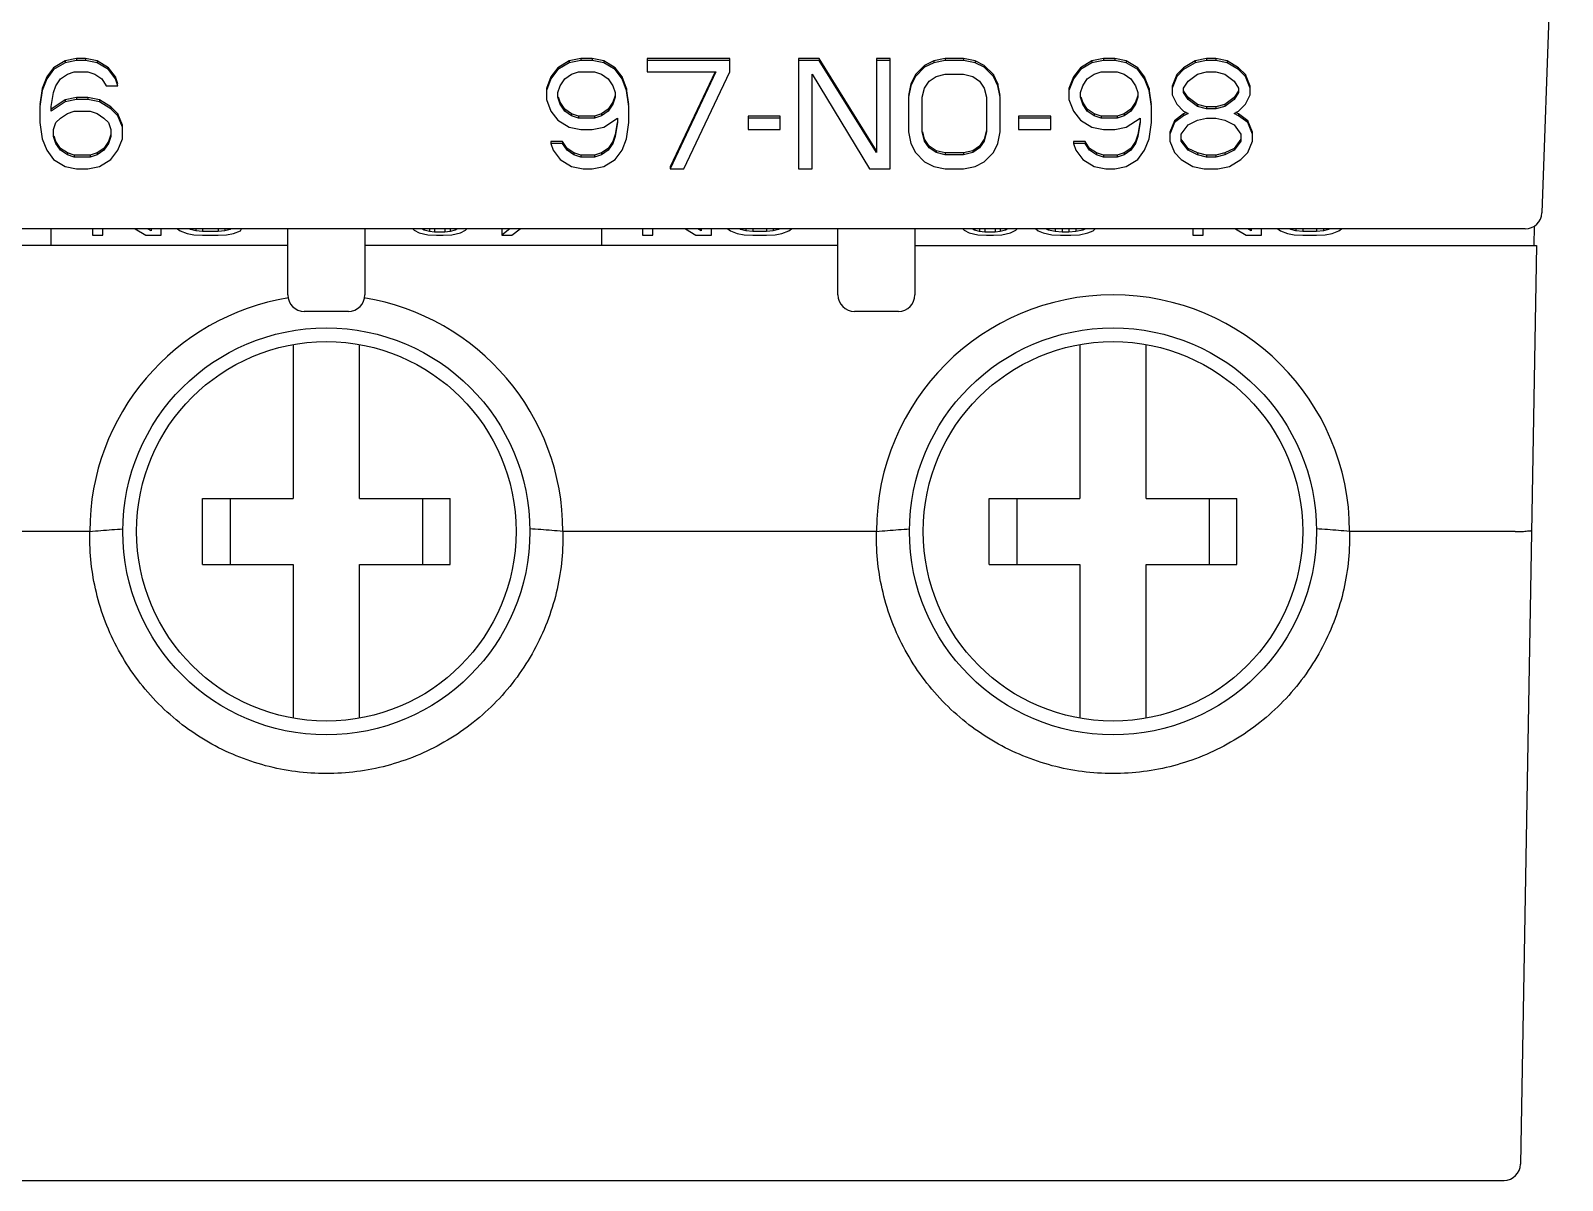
# Model space of a CAD drawing. Header units: millimetres. Extents: x -104279 to -34270, y 22549 to 46153.
# Drawn here: x -103002.7 to -102974.85, y 45097.47 to 45118.37 of the extents above; entities that cross this region are included whole.
import ezdxf
from ezdxf.enums import TextEntityAlignment as Align

# ---------------------------------------------------------------- set-up
doc = ezdxf.new("R2010")
doc.units = ezdxf.units.MM
doc.header["$LTSCALE"] = 3
doc.styles.add('WD_IEC', font='isocp2.shx')

# ---------------------------------------------------------------- blocks, each defined once
blk = doc.blocks.new('*U655')
at = {"color": 7, "linetype": 'Continuous'}
for p, q in [((44.969, -64.849), (44.595, -75.56)), ((17.542, -72.919), (17.417, -73.087)), ((17.75, -72.793), (17.542, -72.919)), ((17.75, -72.828), (17.542, -72.954)), ((17.542, -72.919), (17.542, -72.954)), ((17.958, -72.751), (17.75, -72.793)), ((17.958, -72.786), (17.75, -72.828)), ((17.75, -72.793), (17.75, -72.828)), ((18.125, -72.751), (17.958, -72.751)), ((17.958, -72.751), (17.958, -72.786)), ((18.125, -72.786), (17.958, -72.786)), ((18.333, -72.793), (18.125, -72.751)), ((18.125, -72.751), (18.125, -72.786)), ((18.333, -72.828), (18.125, -72.786)), ((18.542, -72.919), (18.333, -72.793)), ((18.333, -72.793), (18.333, -72.828)), ((18.542, -72.954), (18.333, -72.828)), ((18.667, -73.087), (18.542, -72.919)), ((18.542, -72.919), (18.542, -72.954)), ((26.708, -72.919), (26.583, -73.087)), ((26.917, -72.793), (26.708, -72.919)), ((26.917, -72.828), (26.708, -72.954)), ((26.708, -72.919), (26.708, -72.954)), ((27.125, -72.751), (26.917, -72.793)), ((27.125, -72.786), (26.917, -72.828)), ((26.917, -72.793), (26.917, -72.828)), ((27.333, -72.751), (27.125, -72.751)), ((27.125, -72.751), (27.125, -72.786)), ((27.333, -72.786), (27.125, -72.786)), ((27.542, -72.793), (27.333, -72.751)), ((27.333, -72.751), (27.333, -72.786)), ((27.542, -72.828), (27.333, -72.786)), ((27.75, -72.919), (27.542, -72.793)), ((27.542, -72.793), (27.542, -72.828)), ((27.75, -72.954), (27.542, -72.828)), ((27.875, -73.087), (27.75, -72.919)), ((27.75, -72.919), (27.75, -72.954)), ((29.833, -72.751), (28.333, -72.751)), ((28.333, -72.751), (28.333, -72.996)), ((29.833, -72.786), (28.333, -72.786)), ((29.833, -72.996), (29.833, -72.751)), ((31.458, -72.751), (31.083, -72.751)), ((31.083, -72.751), (31.083, -74.756)), ((31.458, -72.786), (31.083, -72.786)), ((32.5, -74.428), (31.458, -72.751)), ((31.458, -72.751), (31.458, -72.786)), ((32.5, -74.462), (31.458, -72.786)), ((32.75, -72.751), (32.5, -72.751)), ((32.5, -72.751), (32.5, -74.462)), ((32.75, -72.786), (32.5, -72.786)), ((32.75, -74.756), (32.75, -72.751)), ((33.375, -72.877), (33.208, -73.045)), ((33.375, -72.912), (33.208, -73.079)), ((33.542, -72.793), (33.375, -72.877)), ((33.542, -72.828), (33.375, -72.912)), ((33.375, -72.877), (33.375, -72.912)), ((33.75, -72.751), (33.542, -72.793)), ((33.75, -72.786), (33.542, -72.828)), ((33.542, -72.793), (33.542, -72.828)), ((34.083, -72.751), (33.75, -72.751)), ((33.75, -72.751), (33.75, -72.786)), ((34.083, -72.786), (33.75, -72.786)), ((34.292, -72.793), (34.083, -72.751)), ((34.083, -72.751), (34.083, -72.786)), ((34.292, -72.828), (34.083, -72.786)), ((34.458, -72.877), (34.292, -72.793)), ((34.292, -72.793), (34.292, -72.828)), ((34.458, -72.912), (34.292, -72.828)), ((34.625, -73.045), (34.458, -72.877)), ((34.458, -72.877), (34.458, -72.912)), ((34.625, -73.079), (34.458, -72.912)), ((36.208, -72.919), (36.083, -73.087)), ((36.417, -72.793), (36.208, -72.919)), ((36.417, -72.828), (36.208, -72.954)), ((36.208, -72.919), (36.208, -72.954)), ((36.625, -72.751), (36.417, -72.793)), ((36.625, -72.786), (36.417, -72.828)), ((36.417, -72.793), (36.417, -72.828)), ((36.833, -72.751), (36.625, -72.751)), ((36.625, -72.751), (36.625, -72.786)), ((36.833, -72.786), (36.625, -72.786)), ((37.042, -72.793), (36.833, -72.751)), ((36.833, -72.751), (36.833, -72.786)), ((37.042, -72.828), (36.833, -72.786)), ((37.25, -72.919), (37.042, -72.793)), ((37.042, -72.793), (37.042, -72.828)), ((37.25, -72.954), (37.042, -72.828)), ((37.375, -73.087), (37.25, -72.919)), ((37.25, -72.919), (37.25, -72.954)), ((38.083, -72.919), (37.958, -73.045)), ((38.292, -72.793), (38.083, -72.919)), ((38.292, -72.828), (38.083, -72.954)), ((38.083, -72.919), (38.083, -72.954)), ((38.5, -72.751), (38.292, -72.793)), ((38.5, -72.786), (38.292, -72.828)), ((38.292, -72.793), (38.292, -72.828)), ((38.667, -72.751), (38.5, -72.751)), ((38.5, -72.751), (38.5, -72.786)), ((38.667, -72.786), (38.5, -72.786)), ((38.875, -72.793), (38.667, -72.751)), ((38.667, -72.751), (38.667, -72.786)), ((38.875, -72.828), (38.667, -72.786)), ((39.083, -72.919), (38.875, -72.793)), ((38.875, -72.793), (38.875, -72.828)), ((39.083, -72.954), (38.875, -72.828)), ((39.208, -73.045), (39.083, -72.919)), ((39.083, -72.919), (39.083, -72.954)), ((17.417, -73.087), (17.333, -73.296)), ((17.417, -73.121), (17.333, -73.331)), ((17.542, -72.954), (17.417, -73.121)), ((17.417, -73.087), (17.417, -73.121)), ((17.583, -73.247), (17.667, -73.121)), ((17.667, -73.121), (17.792, -73.037)), ((17.792, -73.037), (17.917, -72.996)), ((17.917, -72.996), (18.167, -72.996)), ((18.167, -72.996), (18.292, -73.037)), ((18.292, -73.037), (18.417, -73.121)), ((18.417, -73.121), (18.5, -73.247)), ((18.667, -73.121), (18.542, -72.954)), ((18.708, -73.212), (18.667, -73.087)), ((18.667, -73.087), (18.667, -73.121)), ((18.708, -73.247), (18.667, -73.121)), ((26.583, -73.087), (26.5, -73.296)), ((26.583, -73.121), (26.5, -73.331)), ((26.708, -72.954), (26.583, -73.121)), ((26.583, -73.087), (26.583, -73.121)), ((26.75, -73.247), (26.833, -73.121)), ((26.833, -73.121), (26.958, -73.037)), ((26.958, -73.037), (27.083, -72.996)), ((27.083, -72.996), (27.375, -72.996)), ((27.375, -72.996), (27.5, -73.037)), ((27.5, -73.037), (27.625, -73.121)), ((27.625, -73.121), (27.708, -73.247)), ((27.875, -73.121), (27.75, -72.954)), ((27.958, -73.296), (27.875, -73.087)), ((27.875, -73.087), (27.875, -73.121)), ((27.958, -73.331), (27.875, -73.121)), ((28.333, -72.996), (29.583, -72.996)), ((29.567, -72.996), (28.75, -74.721)), ((29.583, -72.996), (28.75, -74.756)), ((29, -74.756), (29.833, -72.996)), ((31.333, -73.037), (32.375, -74.756)), ((31.333, -74.756), (31.333, -73.037)), ((33.125, -73.212), (33.083, -73.422)), ((33.208, -73.045), (33.125, -73.212)), ((33.208, -73.079), (33.125, -73.247)), ((33.125, -73.212), (33.125, -73.247)), ((33.208, -73.045), (33.208, -73.079)), ((33.375, -73.289), (33.458, -73.163)), ((33.458, -73.163), (33.583, -73.079)), ((33.583, -73.079), (33.75, -73.037)), ((33.75, -73.037), (34.083, -73.037)), ((34.083, -73.037), (34.25, -73.079)), ((34.25, -73.079), (34.375, -73.163)), ((34.375, -73.163), (34.458, -73.289)), ((34.708, -73.212), (34.625, -73.045)), ((34.625, -73.045), (34.625, -73.079)), ((34.708, -73.247), (34.625, -73.079)), ((34.75, -73.422), (34.708, -73.212)), ((34.708, -73.212), (34.708, -73.247)), ((36.083, -73.087), (36, -73.296)), ((36.083, -73.121), (36, -73.331)), ((36.208, -72.954), (36.083, -73.121)), ((36.083, -73.087), (36.083, -73.121)), ((36.25, -73.247), (36.333, -73.121)), ((36.333, -73.121), (36.458, -73.037)), ((36.458, -73.037), (36.583, -72.996)), ((36.583, -72.996), (36.875, -72.996)), ((36.875, -72.996), (37, -73.037)), ((37, -73.037), (37.125, -73.121)), ((37.125, -73.121), (37.208, -73.247)), ((37.375, -73.121), (37.25, -72.954)), ((37.458, -73.296), (37.375, -73.087)), ((37.375, -73.087), (37.375, -73.121)), ((37.458, -73.331), (37.375, -73.121)), ((37.958, -73.045), (37.875, -73.254)), ((37.958, -73.079), (37.875, -73.289)), ((38.083, -72.954), (37.958, -73.079)), ((37.958, -73.045), (37.958, -73.079)), ((38.083, -73.289), (38.167, -73.163)), ((38.167, -73.163), (38.333, -73.037)), ((38.333, -73.037), (38.5, -72.996)), ((38.5, -72.996), (38.667, -72.996)), ((38.667, -72.996), (38.833, -73.037)), ((38.833, -73.037), (39, -73.163)), ((39, -73.163), (39.083, -73.289)), ((39.208, -73.079), (39.083, -72.954)), ((39.292, -73.254), (39.208, -73.045)), ((39.208, -73.045), (39.208, -73.079)), ((39.292, -73.289), (39.208, -73.079)), ((17.333, -73.296), (17.292, -73.589)), ((17.333, -73.331), (17.292, -73.624)), ((17.333, -73.296), (17.333, -73.331)), ((17.5, -73.624), (17.542, -73.373)), ((17.75, -73.506), (17.5, -73.673)), ((17.542, -73.373), (17.583, -73.247)), ((17.958, -73.464), (17.75, -73.506)), ((17.958, -73.498), (17.75, -73.54)), ((17.75, -73.506), (17.75, -73.54)), ((18.167, -73.464), (17.958, -73.464)), ((17.958, -73.464), (17.958, -73.498)), ((18.167, -73.498), (17.958, -73.498)), ((18.375, -73.506), (18.167, -73.464)), ((18.167, -73.464), (18.167, -73.498)), ((18.375, -73.54), (18.167, -73.498)), ((18.583, -73.631), (18.375, -73.506)), ((18.375, -73.506), (18.375, -73.54)), ((18.5, -73.247), (18.708, -73.247)), ((26.5, -73.296), (26.5, -73.498)), ((26.5, -73.498), (26.583, -73.708)), ((26.708, -73.373), (26.75, -73.247)), ((26.708, -73.457), (26.708, -73.373)), ((26.75, -73.582), (26.708, -73.457)), ((26.75, -73.548), (26.719, -73.453)), ((27.708, -73.247), (27.75, -73.373)), ((27.75, -73.422), (27.708, -73.548)), ((27.75, -73.457), (27.708, -73.582)), ((27.75, -73.373), (27.75, -73.457)), ((28, -73.589), (27.958, -73.296)), ((27.958, -73.296), (27.958, -73.331)), ((28, -73.624), (27.958, -73.331)), ((33.125, -73.247), (33.083, -73.457)), ((33.083, -73.457), (33.083, -74.085)), ((33.333, -73.457), (33.375, -73.289)), ((33.333, -74.085), (33.333, -73.457)), ((34.458, -73.289), (34.5, -73.457)), ((34.5, -73.457), (34.5, -74.085)), ((34.75, -73.457), (34.708, -73.247)), ((34.75, -74.085), (34.75, -73.457)), ((36, -73.296), (36, -73.498)), ((36, -73.498), (36.083, -73.708)), ((36.208, -73.373), (36.25, -73.247)), ((36.208, -73.457), (36.208, -73.373)), ((36.25, -73.582), (36.208, -73.457)), ((36.25, -73.548), (36.219, -73.453)), ((37.208, -73.247), (37.25, -73.373)), ((37.25, -73.422), (37.208, -73.548)), ((37.25, -73.457), (37.208, -73.582)), ((37.25, -73.373), (37.25, -73.457)), ((37.5, -73.589), (37.458, -73.296)), ((37.458, -73.296), (37.458, -73.331)), ((37.5, -73.624), (37.458, -73.331)), ((37.875, -73.254), (37.875, -73.415)), ((37.875, -73.415), (37.958, -73.582)), ((38.083, -73.373), (38.083, -73.289)), ((38.167, -73.464), (38.083, -73.338)), ((38.167, -73.498), (38.083, -73.373)), ((38.333, -73.589), (38.167, -73.464)), ((38.167, -73.464), (38.167, -73.498)), ((38.333, -73.624), (38.167, -73.498)), ((39, -73.464), (38.833, -73.589)), ((39, -73.498), (38.833, -73.624)), ((39.083, -73.338), (39, -73.464)), ((39.083, -73.373), (39, -73.498)), ((39, -73.464), (39, -73.498)), ((39.083, -73.289), (39.083, -73.373)), ((39.208, -73.582), (39.292, -73.415)), ((39.292, -73.415), (39.292, -73.254)), ((17.292, -73.624), (17.292, -73.918)), ((17.75, -73.54), (17.5, -73.708)), ((17.5, -73.708), (17.5, -73.624)), ((17.667, -73.834), (17.792, -73.75)), ((17.792, -73.75), (17.917, -73.708)), ((17.917, -73.708), (18.208, -73.708)), ((18.208, -73.708), (18.333, -73.75)), ((18.333, -73.75), (18.458, -73.834)), ((18.583, -73.666), (18.375, -73.54)), ((18.708, -73.757), (18.583, -73.631)), ((18.583, -73.631), (18.583, -73.666)), ((18.708, -73.792), (18.583, -73.666)), ((18.792, -73.967), (18.708, -73.757)), ((18.708, -73.757), (18.708, -73.792)), ((26.583, -73.708), (26.708, -73.876)), ((26.833, -73.673), (26.75, -73.548)), ((26.75, -73.548), (26.75, -73.582)), ((26.833, -73.708), (26.75, -73.582)), ((26.958, -73.757), (26.833, -73.673)), ((26.833, -73.673), (26.833, -73.708)), ((26.958, -73.792), (26.833, -73.708)), ((27.083, -73.799), (26.958, -73.757)), ((26.958, -73.757), (26.958, -73.792)), ((27.5, -73.757), (27.375, -73.799)), ((27.625, -73.673), (27.5, -73.757)), ((27.625, -73.708), (27.5, -73.792)), ((27.5, -73.757), (27.5, -73.792)), ((27.708, -73.548), (27.625, -73.673)), ((27.708, -73.582), (27.625, -73.708)), ((27.625, -73.673), (27.625, -73.708)), ((27.708, -73.548), (27.708, -73.582)), ((28, -73.918), (28, -73.624)), ((36.083, -73.708), (36.208, -73.876)), ((36.333, -73.673), (36.25, -73.548)), ((36.25, -73.548), (36.25, -73.582)), ((36.333, -73.708), (36.25, -73.582)), ((36.458, -73.757), (36.333, -73.673)), ((36.333, -73.673), (36.333, -73.708)), ((36.458, -73.792), (36.333, -73.708)), ((36.583, -73.799), (36.458, -73.757)), ((36.458, -73.757), (36.458, -73.792)), ((37, -73.757), (36.875, -73.799)), ((37.125, -73.673), (37, -73.757)), ((37.125, -73.708), (37, -73.792)), ((37, -73.757), (37, -73.792)), ((37.208, -73.548), (37.125, -73.673)), ((37.208, -73.582), (37.125, -73.708)), ((37.125, -73.673), (37.125, -73.708)), ((37.208, -73.548), (37.208, -73.582)), ((37.5, -73.918), (37.5, -73.624)), ((38.083, -73.757), (37.917, -73.883)), ((37.958, -73.582), (38.083, -73.708)), ((38.083, -73.708), (38.167, -73.75)), ((38.132, -73.733), (38.083, -73.757)), ((38.167, -73.75), (38.083, -73.792)), ((38.083, -73.757), (38.083, -73.792)), ((38.5, -73.631), (38.333, -73.589)), ((38.333, -73.589), (38.333, -73.624)), ((38.5, -73.666), (38.333, -73.624)), ((38.667, -73.631), (38.5, -73.631)), ((38.5, -73.631), (38.5, -73.666)), ((38.667, -73.666), (38.5, -73.666)), ((38.833, -73.589), (38.667, -73.631)), ((38.833, -73.624), (38.667, -73.666)), ((38.667, -73.631), (38.667, -73.666)), ((38.833, -73.589), (38.833, -73.624)), ((39, -73.75), (39.083, -73.708)), ((39.083, -73.792), (39, -73.75)), ((39.083, -73.757), (39.035, -73.733)), ((39.083, -73.708), (39.208, -73.582)), ((39.25, -73.883), (39.083, -73.757)), ((39.083, -73.757), (39.083, -73.792)), ((17.292, -73.918), (17.333, -74.211)), ((17.542, -74.043), (17.583, -73.918)), ((17.542, -74.169), (17.542, -74.043)), ((17.583, -73.918), (17.667, -73.834)), ((18.458, -73.834), (18.542, -73.918)), ((18.542, -73.918), (18.583, -74.043)), ((18.583, -74.043), (18.583, -74.169)), ((18.792, -74.001), (18.708, -73.792)), ((18.792, -74.211), (18.792, -73.967)), ((26.708, -73.876), (26.917, -74.001)), ((26.917, -74.001), (27.125, -74.043)), ((27.083, -73.834), (26.958, -73.792)), ((27.375, -73.799), (27.083, -73.799)), ((27.083, -73.799), (27.083, -73.834)), ((27.375, -73.834), (27.083, -73.834)), ((27.125, -74.043), (27.333, -74.043)), ((27.333, -74.043), (27.542, -74.001)), ((27.5, -73.792), (27.375, -73.834)), ((27.375, -73.799), (27.375, -73.834)), ((27.542, -74.001), (27.792, -73.834)), ((27.786, -73.917), (27.75, -74.134)), ((27.792, -73.918), (27.75, -74.169)), ((27.792, -73.834), (27.792, -73.918)), ((27.958, -74.211), (28, -73.918)), ((30.75, -73.799), (30.167, -73.799)), ((30.167, -73.799), (30.167, -74.043)), ((30.75, -73.834), (30.167, -73.834)), ((30.167, -74.043), (30.75, -74.043)), ((30.75, -74.043), (30.75, -73.799)), ((34.5, -74.05), (34.458, -74.218)), ((35.667, -73.799), (35.083, -73.799)), ((35.083, -73.799), (35.083, -74.043)), ((35.667, -73.834), (35.083, -73.834)), ((35.083, -74.043), (35.667, -74.043)), ((35.667, -74.043), (35.667, -73.799)), ((36.208, -73.876), (36.417, -74.001)), ((36.417, -74.001), (36.625, -74.043)), ((36.583, -73.834), (36.458, -73.792)), ((36.875, -73.799), (36.583, -73.799)), ((36.583, -73.799), (36.583, -73.834)), ((36.875, -73.834), (36.583, -73.834)), ((36.625, -74.043), (36.833, -74.043)), ((36.833, -74.043), (37.042, -74.001)), ((37, -73.792), (36.875, -73.834)), ((36.875, -73.799), (36.875, -73.834)), ((37.042, -74.001), (37.292, -73.834)), ((37.286, -73.917), (37.25, -74.134)), ((37.292, -73.918), (37.25, -74.169)), ((37.292, -73.834), (37.292, -73.918)), ((37.458, -74.211), (37.5, -73.918)), ((37.917, -73.883), (37.833, -74.092)), ((37.917, -73.918), (37.833, -74.127)), ((38.083, -73.792), (37.917, -73.918)), ((37.917, -73.883), (37.917, -73.918)), ((38.042, -74.127), (38.167, -73.959)), ((38.167, -73.959), (38.333, -73.876)), ((38.333, -73.876), (38.5, -73.834)), ((38.5, -73.834), (38.667, -73.834)), ((38.667, -73.834), (38.833, -73.876)), ((38.833, -73.876), (39, -73.959)), ((39, -73.959), (39.125, -74.127)), ((39.25, -73.918), (39.083, -73.792)), ((39.333, -74.092), (39.25, -73.883)), ((39.25, -73.883), (39.25, -73.918)), ((39.333, -74.127), (39.25, -73.918)), ((17.333, -74.211), (17.417, -74.42)), ((17.583, -74.295), (17.542, -74.169)), ((17.583, -74.26), (17.552, -74.166)), ((17.667, -74.386), (17.583, -74.26)), ((17.667, -74.42), (17.583, -74.295)), ((18.542, -74.26), (18.458, -74.386)), ((18.542, -74.295), (18.458, -74.42)), ((18.583, -74.134), (18.542, -74.26)), ((18.583, -74.169), (18.542, -74.295)), ((18.542, -74.26), (18.542, -74.295)), ((18.708, -74.42), (18.792, -74.211)), ((26.792, -74.26), (26.583, -74.26)), ((26.583, -74.26), (26.583, -74.295)), ((26.792, -74.295), (26.583, -74.295)), ((26.583, -74.295), (26.625, -74.42)), ((26.875, -74.386), (26.792, -74.26)), ((26.792, -74.26), (26.792, -74.295)), ((26.875, -74.42), (26.792, -74.295)), ((27.708, -74.26), (27.625, -74.386)), ((27.708, -74.295), (27.625, -74.42)), ((27.75, -74.134), (27.708, -74.26)), ((27.75, -74.169), (27.708, -74.295)), ((27.708, -74.26), (27.708, -74.295)), ((27.75, -74.134), (27.75, -74.169)), ((27.875, -74.42), (27.958, -74.211)), ((33.083, -74.085), (33.125, -74.295)), ((33.125, -74.295), (33.208, -74.462)), ((33.375, -74.253), (33.333, -74.085)), ((33.375, -74.218), (33.341, -74.083)), ((33.458, -74.344), (33.375, -74.218)), ((33.375, -74.218), (33.375, -74.253)), ((33.458, -74.378), (33.375, -74.253)), ((34.458, -74.218), (34.375, -74.344)), ((34.458, -74.253), (34.375, -74.378)), ((34.5, -74.085), (34.458, -74.253)), ((34.458, -74.218), (34.458, -74.253)), ((34.625, -74.462), (34.708, -74.295)), ((34.708, -74.295), (34.75, -74.085)), ((36.292, -74.26), (36.083, -74.26)), ((36.083, -74.26), (36.083, -74.295)), ((36.292, -74.295), (36.083, -74.295)), ((36.083, -74.295), (36.125, -74.42)), ((36.375, -74.386), (36.292, -74.26)), ((36.292, -74.26), (36.292, -74.295)), ((36.375, -74.42), (36.292, -74.295)), ((37.208, -74.26), (37.125, -74.386)), ((37.208, -74.295), (37.125, -74.42)), ((37.25, -74.134), (37.208, -74.26)), ((37.25, -74.169), (37.208, -74.295)), ((37.208, -74.26), (37.208, -74.295)), ((37.25, -74.134), (37.25, -74.169)), ((37.375, -74.42), (37.458, -74.211)), ((37.833, -74.092), (37.833, -74.253)), ((37.833, -74.253), (37.917, -74.462)), ((38.042, -74.253), (38.042, -74.127)), ((38.167, -74.386), (38.042, -74.218)), ((38.167, -74.42), (38.042, -74.253)), ((39.125, -74.218), (39, -74.386)), ((39.125, -74.253), (39, -74.42)), ((39.125, -74.127), (39.125, -74.253)), ((39.25, -74.462), (39.333, -74.253)), ((39.333, -74.253), (39.333, -74.092)), ((17.417, -74.42), (17.542, -74.588)), ((17.542, -74.588), (17.75, -74.714)), ((17.792, -74.469), (17.667, -74.386)), ((17.667, -74.386), (17.667, -74.42)), ((17.792, -74.504), (17.667, -74.42)), ((17.917, -74.511), (17.792, -74.469)), ((17.792, -74.469), (17.792, -74.504)), ((17.917, -74.546), (17.792, -74.504)), ((18.208, -74.511), (17.917, -74.511)), ((17.917, -74.511), (17.917, -74.546)), ((18.208, -74.546), (17.917, -74.546)), ((18.333, -74.469), (18.208, -74.511)), ((18.333, -74.504), (18.208, -74.546)), ((18.208, -74.511), (18.208, -74.546)), ((18.458, -74.386), (18.333, -74.469)), ((18.458, -74.42), (18.333, -74.504)), ((18.333, -74.469), (18.333, -74.504)), ((18.375, -74.714), (18.583, -74.588)), ((18.458, -74.386), (18.458, -74.42)), ((18.583, -74.588), (18.708, -74.42)), ((26.625, -74.42), (26.75, -74.588)), ((26.75, -74.588), (26.958, -74.714)), ((27, -74.469), (26.875, -74.386)), ((26.875, -74.386), (26.875, -74.42)), ((27, -74.504), (26.875, -74.42)), ((27.125, -74.511), (27, -74.469)), ((27, -74.469), (27, -74.504)), ((27.125, -74.546), (27, -74.504)), ((27.375, -74.511), (27.125, -74.511)), ((27.125, -74.511), (27.125, -74.546)), ((27.375, -74.546), (27.125, -74.546)), ((27.5, -74.469), (27.375, -74.511)), ((27.5, -74.504), (27.375, -74.546)), ((27.375, -74.511), (27.375, -74.546)), ((27.625, -74.386), (27.5, -74.469)), ((27.625, -74.42), (27.5, -74.504)), ((27.5, -74.469), (27.5, -74.504)), ((27.542, -74.714), (27.75, -74.588)), ((27.625, -74.386), (27.625, -74.42)), ((27.75, -74.588), (27.875, -74.42)), ((33.208, -74.462), (33.375, -74.63)), ((33.583, -74.428), (33.458, -74.344)), ((33.458, -74.344), (33.458, -74.378)), ((33.583, -74.462), (33.458, -74.378)), ((33.75, -74.469), (33.583, -74.428)), ((33.583, -74.428), (33.583, -74.462)), ((33.75, -74.504), (33.583, -74.462)), ((34.083, -74.469), (33.75, -74.469)), ((33.75, -74.469), (33.75, -74.504)), ((34.083, -74.504), (33.75, -74.504)), ((34.25, -74.428), (34.083, -74.469)), ((34.25, -74.462), (34.083, -74.504)), ((34.083, -74.469), (34.083, -74.504)), ((34.375, -74.344), (34.25, -74.428)), ((34.375, -74.378), (34.25, -74.462)), ((34.25, -74.428), (34.25, -74.462)), ((34.375, -74.344), (34.375, -74.378)), ((34.458, -74.63), (34.625, -74.462)), ((36.125, -74.42), (36.25, -74.588)), ((36.25, -74.588), (36.458, -74.714)), ((36.5, -74.469), (36.375, -74.386)), ((36.375, -74.386), (36.375, -74.42)), ((36.5, -74.504), (36.375, -74.42)), ((36.625, -74.511), (36.5, -74.469)), ((36.5, -74.469), (36.5, -74.504)), ((36.625, -74.546), (36.5, -74.504)), ((36.875, -74.511), (36.625, -74.511)), ((36.625, -74.511), (36.625, -74.546)), ((36.875, -74.546), (36.625, -74.546)), ((37, -74.469), (36.875, -74.511)), ((37, -74.504), (36.875, -74.546)), ((36.875, -74.511), (36.875, -74.546)), ((37.125, -74.386), (37, -74.469)), ((37.125, -74.42), (37, -74.504)), ((37, -74.469), (37, -74.504)), ((37.042, -74.714), (37.25, -74.588)), ((37.125, -74.386), (37.125, -74.42)), ((37.25, -74.588), (37.375, -74.42)), ((37.917, -74.462), (38.042, -74.588)), ((38.042, -74.588), (38.25, -74.714)), ((38.333, -74.469), (38.167, -74.386)), ((38.167, -74.386), (38.167, -74.42)), ((38.333, -74.504), (38.167, -74.42)), ((38.5, -74.511), (38.333, -74.469)), ((38.333, -74.469), (38.333, -74.504)), ((38.5, -74.546), (38.333, -74.504)), ((38.667, -74.511), (38.5, -74.511)), ((38.5, -74.511), (38.5, -74.546)), ((38.667, -74.546), (38.5, -74.546)), ((38.833, -74.469), (38.667, -74.511)), ((38.833, -74.504), (38.667, -74.546)), ((38.667, -74.511), (38.667, -74.546)), ((39, -74.386), (38.833, -74.469)), ((39, -74.42), (38.833, -74.504)), ((38.833, -74.469), (38.833, -74.504)), ((38.917, -74.714), (39.125, -74.588)), ((39, -74.386), (39, -74.42)), ((39.125, -74.588), (39.25, -74.462)), ((17.75, -74.714), (17.958, -74.756)), ((17.958, -74.756), (18.167, -74.756)), ((18.167, -74.756), (18.375, -74.714)), ((26.958, -74.714), (27.167, -74.756)), ((27.167, -74.756), (27.333, -74.756)), ((27.333, -74.756), (27.542, -74.714)), ((28.75, -74.721), (28.75, -74.756)), ((28.75, -74.756), (29, -74.756)), ((31.083, -74.756), (31.333, -74.756)), ((32.375, -74.756), (32.75, -74.756)), ((33.375, -74.63), (33.542, -74.714)), ((33.542, -74.714), (33.75, -74.756)), ((33.75, -74.756), (34.083, -74.756)), ((34.083, -74.756), (34.292, -74.714)), ((34.292, -74.714), (34.458, -74.63)), ((36.458, -74.714), (36.667, -74.756)), ((36.667, -74.756), (36.833, -74.756)), ((36.833, -74.756), (37.042, -74.714)), ((38.25, -74.714), (38.458, -74.756)), ((38.458, -74.756), (38.708, -74.756)), ((38.708, -74.756), (38.917, -74.714)), ((44.295, -75.85), (0.705, -75.85)), ((17.5, -76.15), (17.5, -75.85)), ((18.25, -75.85), (18.25, -75.967)), ((18.25, -75.967), (18.437, -75.967)), ((18.437, -75.967), (18.437, -75.85)), ((19.027, -75.85), (19.219, -75.967)), ((19.219, -75.967), (19.5, -75.967)), ((19.313, -75.886), (19.252, -75.85)), ((19.313, -75.85), (19.313, -75.886)), ((19.5, -75.967), (19.5, -75.85)), ((19.796, -75.85), (19.844, -75.886)), ((19.844, -75.886), (19.969, -75.932)), ((19.969, -75.932), (20.094, -75.955)), ((20.031, -75.863), (20.009, -75.85)), ((20.031, -75.85), (20.031, -75.863)), ((20.125, -75.886), (20.031, -75.863)), ((20.094, -75.955), (20.25, -75.967)), ((20.125, -75.85), (20.125, -75.886)), ((20.25, -75.897), (20.125, -75.886)), ((20.25, -75.85), (20.25, -75.897)), ((20.531, -75.897), (20.25, -75.897)), ((20.25, -75.967), (20.531, -75.967)), ((20.531, -75.85), (20.531, -75.897)), ((20.656, -75.886), (20.531, -75.897)), ((20.531, -75.967), (20.688, -75.955)), ((20.656, -75.85), (20.656, -75.886)), ((20.75, -75.863), (20.656, -75.886)), ((20.688, -75.955), (20.812, -75.932)), ((20.75, -75.85), (20.75, -75.863)), ((20.761, -75.85), (20.75, -75.863)), ((20.812, -75.932), (20.937, -75.886)), ((20.937, -75.886), (20.957, -75.85)), ((21.8, -77.05), (21.8, -75.85)), ((23.2, -75.85), (23.2, -77.05)), ((24.072, -75.85), (24.094, -75.874)), ((24.094, -75.874), (24.188, -75.921)), ((24.188, -75.921), (24.344, -75.955)), ((24.281, -75.874), (24.238, -75.85)), ((24.281, -75.85), (24.281, -75.874)), ((24.375, -75.897), (24.281, -75.874)), ((24.344, -75.955), (24.5, -75.967)), ((24.375, -75.85), (24.375, -75.897)), ((24.469, -75.909), (24.375, -75.897)), ((24.469, -75.85), (24.469, -75.909)), ((24.656, -75.909), (24.469, -75.909)), ((24.5, -75.967), (24.625, -75.967)), ((24.625, -75.967), (24.781, -75.955)), ((24.656, -75.85), (24.656, -75.909)), ((24.75, -75.897), (24.656, -75.909)), ((24.75, -75.85), (24.75, -75.897)), ((24.844, -75.874), (24.75, -75.897)), ((24.781, -75.955), (24.938, -75.921)), ((24.844, -75.85), (24.844, -75.874)), ((24.887, -75.85), (24.844, -75.874)), ((24.938, -75.921), (25.031, -75.874)), ((25.031, -75.874), (25.057, -75.85)), ((25.688, -75.85), (25.688, -75.967)), ((25.838, -75.85), (25.688, -75.967)), ((25.688, -75.967), (25.875, -75.967)), ((25.875, -75.967), (26.025, -75.85)), ((27.5, -75.85), (27.5, -76.15)), ((28.25, -75.85), (28.25, -75.967)), ((28.25, -75.967), (28.437, -75.967)), ((28.437, -75.967), (28.437, -75.85)), ((29.027, -75.85), (29.219, -75.967)), ((29.219, -75.967), (29.5, -75.967)), ((29.313, -75.886), (29.252, -75.85)), ((29.313, -75.85), (29.313, -75.886)), ((29.5, -75.967), (29.5, -75.85)), ((29.796, -75.85), (29.844, -75.886)), ((29.844, -75.886), (29.969, -75.932)), ((29.969, -75.932), (30.094, -75.955)), ((30.031, -75.863), (30.009, -75.85)), ((30.031, -75.85), (30.031, -75.863)), ((30.125, -75.886), (30.031, -75.863)), ((30.094, -75.955), (30.25, -75.967)), ((30.125, -75.85), (30.125, -75.886)), ((30.25, -75.897), (30.125, -75.886)), ((30.25, -75.85), (30.25, -75.897)), ((30.5, -75.897), (30.25, -75.897)), ((30.25, -75.967), (30.5, -75.967)), ((30.5, -75.85), (30.5, -75.897)), ((30.625, -75.886), (30.5, -75.897)), ((30.5, -75.967), (30.656, -75.955)), ((30.625, -75.85), (30.625, -75.886)), ((30.719, -75.863), (30.625, -75.886)), ((30.656, -75.955), (30.781, -75.932)), ((30.719, -75.85), (30.719, -75.863)), ((30.741, -75.85), (30.719, -75.863)), ((30.781, -75.932), (30.906, -75.886)), ((30.906, -75.886), (30.954, -75.85)), ((31.8, -77.05), (31.8, -75.85)), ((33.2, -75.85), (33.2, -77.05)), ((34.072, -75.85), (34.094, -75.874)), ((34.094, -75.874), (34.187, -75.921)), ((34.187, -75.921), (34.344, -75.955)), ((34.281, -75.874), (34.238, -75.85)), ((34.281, -75.85), (34.281, -75.874)), ((34.375, -75.897), (34.281, -75.874)), ((34.344, -75.955), (34.5, -75.967)), ((34.375, -75.85), (34.375, -75.897)), ((34.469, -75.909), (34.375, -75.897)), ((34.469, -75.85), (34.469, -75.909)), ((34.656, -75.909), (34.469, -75.909)), ((34.5, -75.967), (34.625, -75.967)), ((34.625, -75.967), (34.781, -75.955)), ((34.656, -75.85), (34.656, -75.909)), ((34.75, -75.897), (34.656, -75.909)), ((34.75, -75.85), (34.75, -75.897)), ((34.844, -75.874), (34.75, -75.897)), ((34.781, -75.955), (34.937, -75.921)), ((34.844, -75.85), (34.844, -75.874)), ((34.887, -75.85), (34.844, -75.874)), ((34.937, -75.921), (35.031, -75.874)), ((35.031, -75.874), (35.057, -75.85)), ((35.399, -75.85), (35.437, -75.886)), ((35.437, -75.886), (35.531, -75.921)), ((35.531, -75.921), (35.687, -75.955)), ((35.625, -75.874), (35.576, -75.85)), ((35.625, -75.85), (35.625, -75.874)), ((35.75, -75.897), (35.625, -75.874)), ((35.687, -75.955), (35.844, -75.967)), ((35.75, -75.85), (35.75, -75.897)), ((35.875, -75.909), (35.75, -75.897)), ((35.844, -75.967), (36.031, -75.967)), ((35.875, -75.85), (35.875, -75.909)), ((36, -75.909), (35.875, -75.909)), ((36, -75.85), (36, -75.909)), ((36.125, -75.897), (36, -75.909)), ((36.031, -75.967), (36.188, -75.955)), ((36.125, -75.85), (36.125, -75.897)), ((36.25, -75.874), (36.125, -75.897)), ((36.188, -75.955), (36.344, -75.921)), ((36.25, -75.85), (36.25, -75.874)), ((36.299, -75.85), (36.25, -75.874)), ((36.344, -75.921), (36.437, -75.886)), ((36.437, -75.886), (36.476, -75.85)), ((38.25, -75.85), (38.25, -75.967)), ((38.25, -75.967), (38.437, -75.967)), ((38.437, -75.967), (38.437, -75.85)), ((39.027, -75.85), (39.219, -75.967)), ((39.219, -75.967), (39.5, -75.967)), ((39.313, -75.886), (39.252, -75.85)), ((39.313, -75.85), (39.313, -75.886)), ((39.5, -75.967), (39.5, -75.85)), ((39.796, -75.85), (39.844, -75.886)), ((39.844, -75.886), (39.969, -75.932)), ((39.969, -75.932), (40.094, -75.955)), ((40.031, -75.863), (40.009, -75.85)), ((40.031, -75.85), (40.031, -75.863)), ((40.125, -75.886), (40.031, -75.863)), ((40.094, -75.955), (40.25, -75.967)), ((40.125, -75.85), (40.125, -75.886)), ((40.25, -75.897), (40.125, -75.886)), ((40.25, -75.85), (40.25, -75.897)), ((40.5, -75.897), (40.25, -75.897)), ((40.25, -75.967), (40.5, -75.967)), ((40.5, -75.85), (40.5, -75.897)), ((40.625, -75.886), (40.5, -75.897)), ((40.5, -75.967), (40.656, -75.955)), ((40.625, -75.85), (40.625, -75.886)), ((40.719, -75.863), (40.625, -75.886)), ((40.656, -75.955), (40.781, -75.932)), ((40.719, -75.85), (40.719, -75.863)), ((40.741, -75.85), (40.719, -75.863)), ((40.781, -75.932), (40.906, -75.886)), ((40.906, -75.886), (40.954, -75.85)), ((44.458, -75.8), (44.452, -76.149)), ((21.8, -76.15), (13.2, -76.15)), ((31.8, -76.15), (23.2, -76.15)), ((33.2, -76.15), (44.5, -76.15)), ((44.5, -76.15), (44.208, -92.855)), ((22.9, -77.35), (22.1, -77.35)), ((32.9, -77.35), (32.1, -77.35)), ((21.9, -77.953), (21.9, -80.75)), ((23.1, -80.75), (23.1, -77.953)), ((36.2, -77.953), (36.2, -80.75)), ((37.4, -80.75), (37.4, -77.953)), ((20.25, -80.75), (21.9, -80.75)), ((20.25, -81.95), (20.25, -80.75)), ((20.75, -80.75), (20.75, -81.95)), ((23.1, -80.75), (24.75, -80.75)), ((24.25, -80.75), (24.25, -81.95)), ((24.75, -81.95), (24.75, -80.75)), ((34.55, -80.75), (36.2, -80.75)), ((34.55, -81.95), (34.55, -80.75)), ((35.05, -80.75), (35.05, -81.95)), ((37.4, -80.75), (39.05, -80.75)), ((38.55, -80.75), (38.55, -81.95)), ((39.05, -81.95), (39.05, -80.75)), ((18.2, -81.35), (12.5, -81.35)), ((32.5, -81.35), (26.8, -81.35)), ((44.109, -81.35), (41.1, -81.35)), ((20.25, -81.95), (21.9, -81.95)), ((21.9, -81.95), (21.9, -84.747)), ((23.1, -81.95), (24.75, -81.95)), ((23.1, -84.747), (23.1, -81.95)), ((34.55, -81.95), (36.2, -81.95)), ((36.2, -81.95), (36.2, -84.747)), ((37.4, -81.95), (39.05, -81.95)), ((37.4, -84.747), (37.4, -81.95)), ((1.092, -93.15), (43.908, -93.15))]:
    blk.add_line(p, q, dxfattribs=at)
for centre, radius in [((22.5, -81.35), 3.7), ((36.8, -81.35), 3.7), ((22.5, -81.35), 3.45), ((36.8, -81.35), 3.45)]:
    blk.add_circle(centre, radius, dxfattribs=at)
for centre, radius, start, end in [((44.295, -75.55), 0.3, 270, 358), ((22.5, -81.35), 4.3, 99.1626, 180), ((22.1, -77.05), 0.3, 180, 270), ((22.9, -77.05), 0.3, 270, 0), ((22.5, -81.35), 4.3, 0, 80.838), ((32.1, -77.05), 0.3, 180, 270), ((36.8, -81.35), 4.3, 0, 180), ((32.9, -77.05), 0.3, 270, 0), ((43.908, -92.85), 0.3, 270, 359)]:
    blk.add_arc(centre, radius, start, end, dxfattribs=at)
for points, start_tangent, end_tangent in [([(18.2, -81.454), (18.199, -81.402), (18.201, -81.35)], (-0.000947, 1), (0.024316, 0.999704)), ([(26.8, -81.454), (26.663, -82.531), (26.24, -83.576), (25.545, -84.49), (24.638, -85.185), (23.6, -85.611), (22.498, -85.754), (21.396, -85.61), (20.357, -85.182), (19.45, -84.486), (18.757, -83.571), (18.336, -82.528), (18.2, -81.454)], (0.001875, -0.999998), (0.003062, 0.999995)), ([(18.2, -81.35), (18.402, -81.335), (18.602, -81.318), (18.8, -81.305)], (0.997275, 0.073769), (0.995396, 0.095844)), ([(26.8, -81.35), (26.598, -81.335), (26.398, -81.318), (26.2, -81.305)], (-0.997293, 0.073525), (-0.995415, 0.095649)), ([(26.799, -81.35), (26.8, -81.402), (26.8, -81.454)], (0.023607, -0.999721), (-0.001902, -0.999998)), ([(32.5, -81.454), (32.499, -81.402), (32.501, -81.35)], (-0.000947, 1), (0.024316, 0.999704)), ([(41.1, -81.454), (40.963, -82.531), (40.54, -83.576), (39.845, -84.49), (38.938, -85.185), (37.9, -85.611), (36.798, -85.754), (35.696, -85.61), (34.657, -85.182), (33.75, -84.486), (33.057, -83.571), (32.636, -82.528), (32.5, -81.454)], (0.001875, -0.999998), (0.003062, 0.999995)), ([(32.5, -81.35), (32.702, -81.335), (32.902, -81.318), (33.1, -81.305)], (0.997275, 0.073769), (0.995396, 0.095844)), ([(41.1, -81.35), (40.898, -81.335), (40.698, -81.318), (40.5, -81.305)], (-0.997293, 0.073525), (-0.995415, 0.095649)), ([(41.099, -81.35), (41.1, -81.402), (41.1, -81.454)], (0.023607, -0.999721), (-0.001902, -0.999998)), ([(44.11, -81.35), (44.26, -81.349), (44.369, -81.341), (44.41, -81.329)], (1, 0), (0.017452, 0.999848))]:
    blk.add_spline(points, degree=3, dxfattribs=dict(at, start_tangent=start_tangent, end_tangent=end_tangent))
at = {"color": 1, "linetype": 'ByBlock', "lineweight": -2, "ltscale": 0.5, "style": 'WD_IEC', "width": 0.5, "flags": 12}
blk.add_attdef('TYPE', text='', height=5, dxfattribs=at).set_placement((22.5, -8.15), align=Align.MIDDLE_CENTER)

msp = doc.modelspace()

# ---------------------------------------------------------------- block references
msp.add_blockref('*U655', (-103019.823, 45190.617))

doc.saveas('drawing.dxf')
